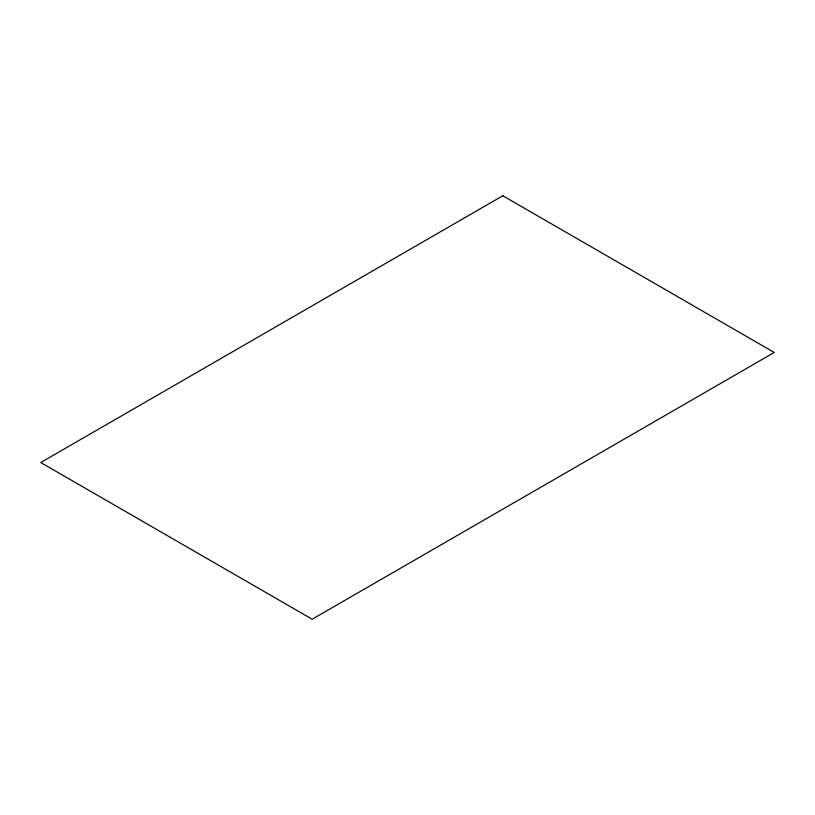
<?xml version="1.0" encoding="UTF-8"?>
<svg xmlns="http://www.w3.org/2000/svg" width="815" height="815" viewBox="0 0 815 815"><rect width="100%" height="100%" fill="white"/><g stroke="black" fill="none" stroke-linecap="round" stroke-linejoin="round"><path stroke-width="1.22" d="M502.824 195.763L40.75 462.533L312.176 619.237L774.25 352.467L502.824 195.763"/></g></svg>
